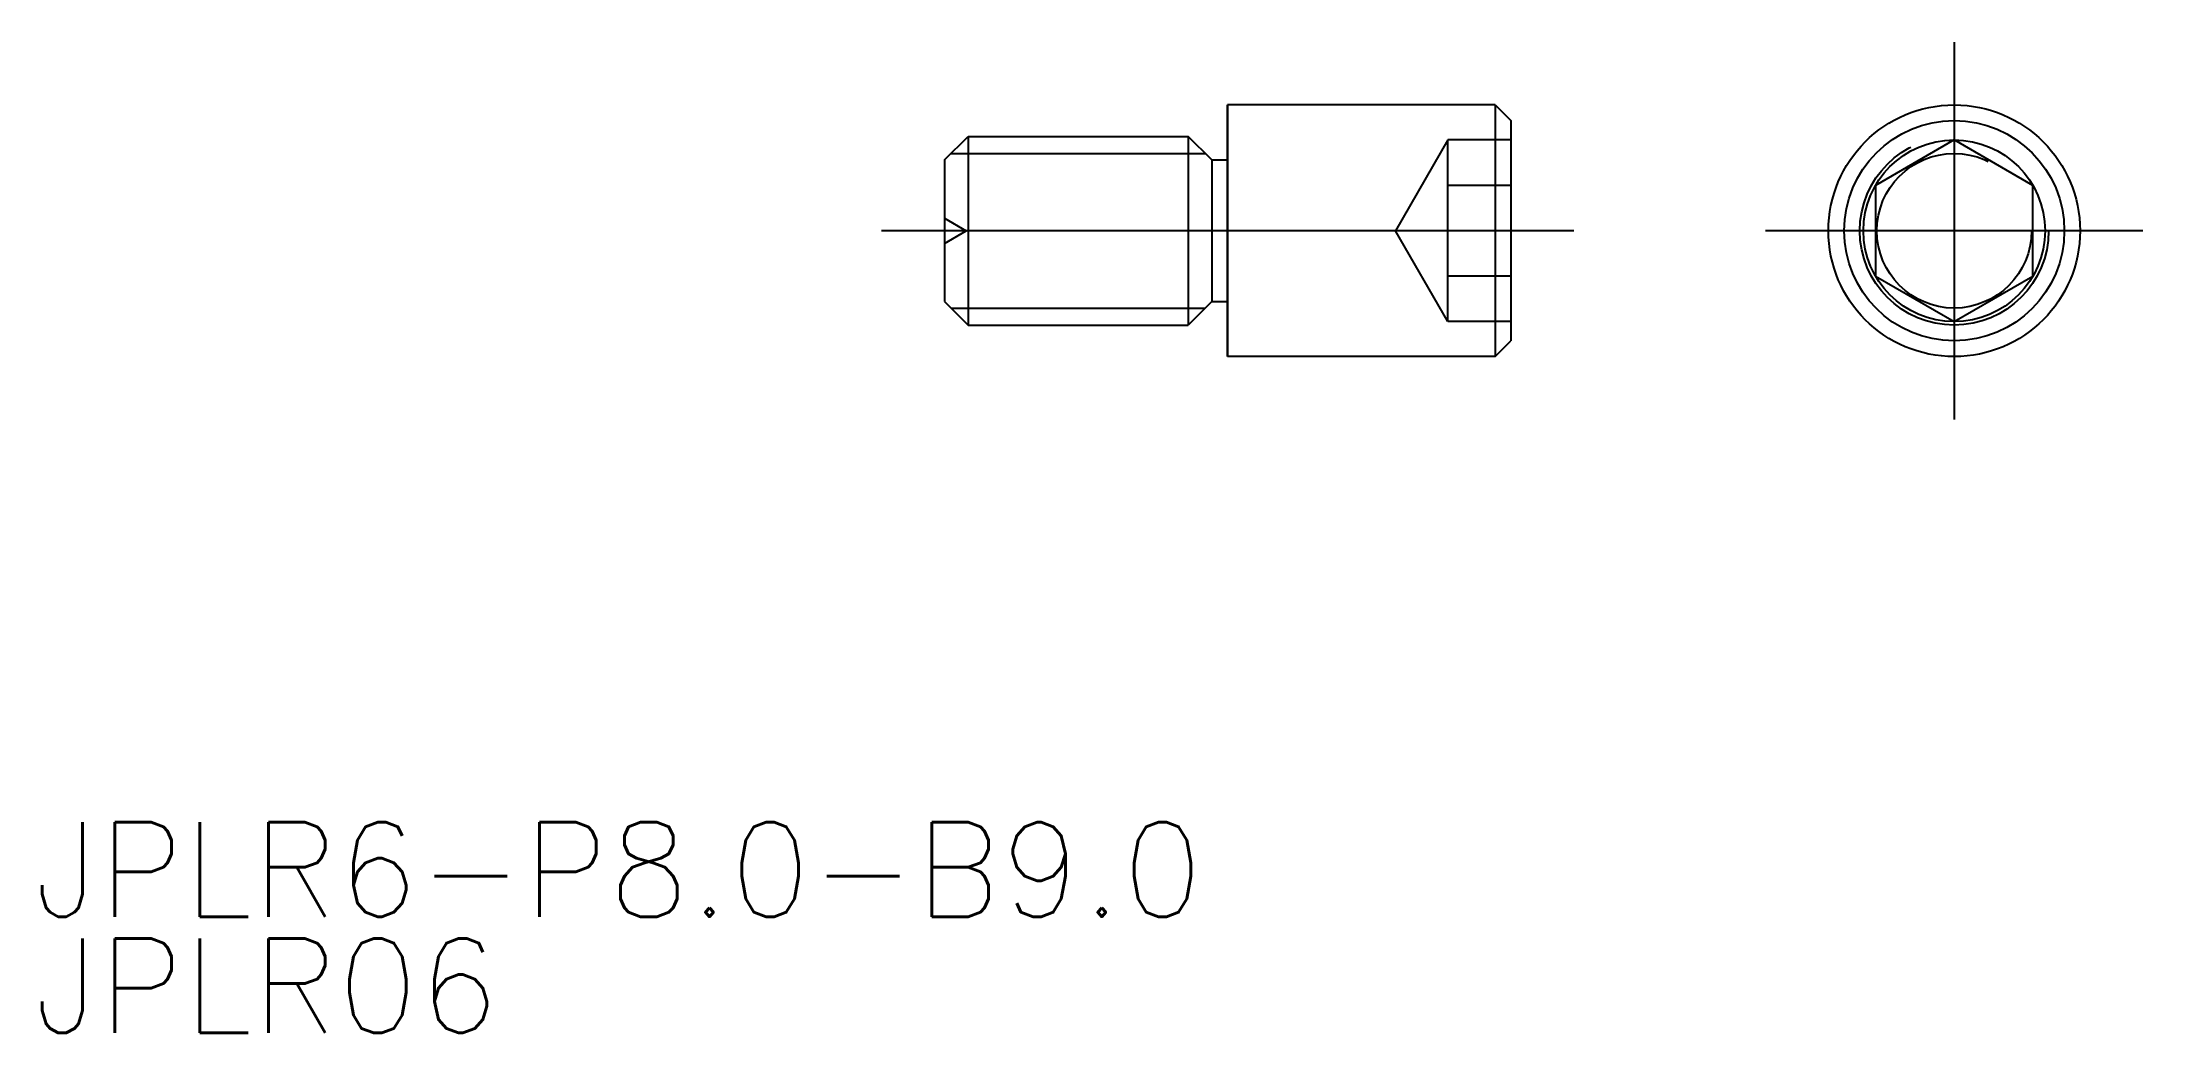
# Model space of a CAD drawing. Extents: x -60.8 to 6, y -25.5 to 6.
import ezdxf

# ---------------------------------------------------------------- set-up
doc = ezdxf.new("R2010")
doc.units = 0
doc.linetypes.add('CENTER', pattern=[50.8, 31.75, -6.35, 6.35, -6.35])
doc.linetypes.add('DASHED', pattern=[19.05, 12.7, -6.35])
doc.layers.get('0').update_dxf_attribs({"linetype": 'CONTINUOUS'})
doc.layers.add('CENTER', color=1, linetype='CENTER')
doc.styles.get("Standard").update_dxf_attribs({"font": 'txt.shx', "height": 3, "bigfont": 'bigfont.shx'})

msp = doc.modelspace()

# ---------------------------------------------------------------- linework, layer by layer
at = {"color": 7, "linetype": 'CONTINUOUS'}
for p, q in [((-23.096, -4), (-23.096, 4)), ((-14.596, 4), (-23.096, 4)), ((-23.096, 4), (-23.096, -4)), ((-14.596, 4), (-14.096, 3.5)), ((-14.596, 4), (-14.596, -4)), ((-14.096, 3.5), (-14.096, -3.5)), ((-32.096, 2.25), (-31.346, 3)), ((-31.346, 3), (-24.346, 3)), ((-31.346, 3), (-31.346, -3)), ((-23.596, 2.25), (-24.346, 3)), ((-24.346, 3), (-24.346, -3)), ((0, 2.887), (-2.5, 1.443)), ((2.5, 1.443), (0, 2.887)), ((-32.096, 2.25), (-32.096, -2.25)), ((-23.596, 2.25), (-23.596, -2.25)), ((-23.596, 2.25), (-23.096, 2.25)), ((-2.5, 1.443), (-2.5, -1.443)), ((2.5, -1.443), (2.5, 1.443)), ((-2.5, -1.443), (0, -2.887)), ((0, -2.887), (2.5, -1.443)), ((-32.096, -2.25), (-31.346, -3)), ((-23.596, -2.25), (-24.346, -3)), ((-23.596, -2.25), (-23.096, -2.25)), ((-31.346, -3), (-24.346, -3)), ((-14.596, -4), (-23.096, -4)), ((-14.596, -4), (-14.096, -3.5))]:
    msp.add_line(p, q, dxfattribs=at)
at = {"color": 3, "linetype": 'DASHED'}
for p, q in [((-16.096, 2.887), (-17.763, 0)), ((-14.096, 2.887), (-16.096, 2.887)), ((-16.096, -2.887), (-16.096, 2.887)), ((-14.096, 1.443), (-16.096, 1.443)), ((-32.096, 0.4), (-31.403, 0)), ((-32.096, -0.4), (-31.403, 0)), ((-16.096, -2.887), (-17.763, 0)), ((-14.096, -1.443), (-16.096, -1.443)), ((-14.096, -2.887), (-16.096, -2.887))]:
    msp.add_line(p, q, dxfattribs=at)
at = {"color": 3, "linetype": 'CONTINUOUS'}
for p, q in [((-31.888, 2.458), (-23.805, 2.458)), ((-31.888, -2.458), (-23.805, -2.458))]:
    msp.add_line(p, q, dxfattribs=at)
at = {"color": 7, "linetype": 'CONTINUOUS'}
for radius in [4, 3.5, 2.887]:
    msp.add_circle((0, 0), radius, dxfattribs=at)
at = {"color": 3, "linetype": 'DASHED'}
for radius in [3, 2.458]:
    msp.add_circle((0, 0), radius, dxfattribs=at)
at = {"layer": 'CENTER', "color": 1, "linetype": 'CENTER'}
for p, q in [((0, 6), (0, -6)), ((6, 0), (-6, 0)), ((-12.096, 0), (-34.096, 0))]:
    msp.add_line(p, q, dxfattribs=at)

# ---------------------------------------------------------------- texts
at = {"color": 7, "linetype": 'CONTINUOUS'}
for s, p in [('JPLR6-P8.0-B9.0', (-61.039, -21.806)), ('JPLR06', (-61.039, -25.503))]:
    msp.add_text(s, height=3, dxfattribs=at).set_placement(p)

doc.saveas('drawing.dxf')
